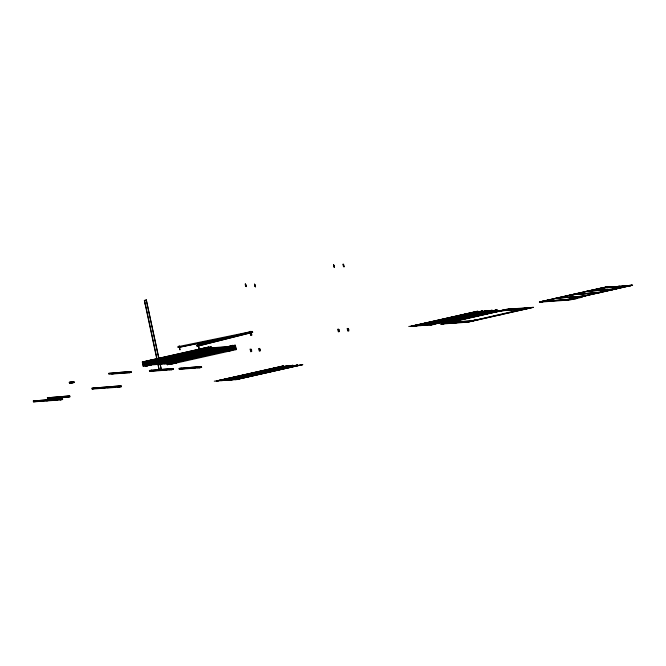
<?xml version="1.0" encoding="UTF-8"?>
<svg xmlns="http://www.w3.org/2000/svg" width="666" height="666" viewBox="0 0 666 666"><rect width="100%" height="100%" fill="white"/><g stroke="black" fill="none" stroke-linecap="round" stroke-linejoin="round"><path stroke-width="1" d="M144.522 301.265L144.697 300.832M522.552 309.215L478.804 319.322M521.886 309.357L516.941 310.681M449.65 322.311L456.851 320.821M178.088 346.661L178.272 347.527L178.088 346.661L250.866 331.668M412.903 325.84L485.414 310.989M540.759 302.056L540.8 302.048A12.579 0.524 -12 0 1 541.516 301.84M148.51 362.812L153.147 361.438L152.964 360.572L144.805 362.787L144.622 361.913L150.707 360.306L150.899 361.18M144.622 361.913L150.707 360.306M113.67 373.601L111.721 374.042M149.459 363.261L147.236 363.919L149.051 363.578L149.234 364.452M146.986 364.185L146.795 363.311L144.988 363.661L145.171 364.527L152.472 362.562M147.927 364.643L153.513 363.186L153.33 362.312M202.372 349.558L202.189 348.684L211.272 346.869L211.455 347.735L210.506 348.018L210.314 347.144L211.272 346.869M145.546 366.275L151.64 364.668L145.546 366.275L145.363 365.401L153.513 363.186M171.67 361.18L179.728 359.557L179.545 358.683L166.55 361.247L166.367 360.373L175.441 358.558L175.633 359.424M166.367 360.373L175.441 358.558M166.55 361.247L167.499 360.964L167.316 360.09M211.455 347.735L198.46 350.299L198.643 351.165L211.638 348.609L211.83 349.483L198.826 352.039L199.009 352.913L211.055 350.632M169.963 362.412L166.916 362.987L166.733 362.113L167.69 361.838M166.916 362.987L169.905 362.321M203.113 353.047L212.196 351.223L203.113 353.047L202.93 352.172M167.108 363.861L168.057 363.578L168.24 364.452L167.291 364.735L167.108 363.861L180.103 361.297L179.92 360.431L171.853 362.054M233.017 345.329L226.923 346.936L233.017 345.329L233.2 346.195M228.821 347.302L231.393 346.536L231.202 345.671M167.291 364.735L176.373 362.912L168.24 364.452M232.526 347.319L225.225 349.284L225.041 348.41L232.342 346.453M229.004 348.168L227.289 348.676L229.104 348.335L229.287 349.209M233.758 348.809L225.599 351.032L225.416 350.158L232.717 348.193M229.379 349.916L231.094 349.409M232.134 350.025L227.847 351.29L233.083 349.941M447.552 322.619L442.84 324.009L450.316 321.994M448.901 322.219L449.725 322.036M497.161 311.33L497.985 311.139M500.407 310.789L501.356 310.506M472.71 320.929L473.659 320.654M476.914 320.105L476.09 320.296M523.759 309.44L531.235 307.426L526.515 308.816M525.166 309.215L524.342 309.399M580.927 297.527L582.017 297.236L580.286 297.577M196.886 345.329L252.472 331.427L252.664 332.301L198.451 345.97L197.069 346.195L196.886 345.329L252.472 331.427M197.069 346.195L252.664 332.301M485.647 310.972L431.443 324.65L487.495 310.597M615.925 288.761L623.801 286.596A10.448 0.441 -12 0 0 623.343 286.563L605.227 287.845A10.448 0.441 -12 0 0 603.987 287.995L591.075 290.518M157.068 360.256L144.364 300.491L146.312 300.05L159.698 361.796M144.364 300.491L146.57 300.033M143.656 365.459L143.839 366.325L143.24 366.367L142.308 362.013L208.133 347.153L208.741 347.111L208.924 347.977M142.308 362.013L208.741 347.111M144.522 362.421L142.491 362.878L169.68 360.955M152.622 360.597L199.209 350.083M145.121 362.379L143.098 362.837L142.915 361.971M150.191 361.238L202.847 349.35M150.782 361.921L198.376 351.182M145.313 363.253L143.282 363.711L143.473 364.585L145.496 364.127M150.374 362.113L203.038 350.224M207.084 349.309L209.116 348.851M147.519 363.669L149.55 363.211M154.612 362.071L203.222 351.099M147.103 364.585L152.164 363.445M158.242 362.071L199.767 352.697M69.281 382.276L73.951 381.635L74.134 382.509L72.178 382.95L69.464 383.141L69.281 382.276L73.951 381.635M108.691 373.376L131.027 371.486L131.219 372.361L129.262 372.802L108.874 374.25L108.691 373.376L131.027 371.486M147.71 364.543L155.811 362.712M157.834 362.254L202.397 352.197M206.443 351.282L208.466 350.824M235.506 346.095L169.072 360.997L168.889 360.123L235.323 345.221L236.247 349.583L169.813 364.485L169.63 363.611L177.73 361.788M168.889 360.123L235.323 345.221M69.464 383.141L74.134 382.509M143.24 366.367L151.34 364.543M153.971 364.044L163.087 361.988M178.272 358.558L204.604 352.614M206.027 352.197L209.665 351.465L209.066 351.515M177.364 360.04L169.264 361.871L169.447 362.745L235.881 347.843L235.273 347.885M179.387 359.582L224.958 349.3M226.989 348.842L234.074 347.236M235.697 346.969L169.863 361.829L142.682 363.753M179.762 361.33L234.449 348.984M149.409 370.487L173.11 368.506L173.302 369.38L171.345 369.821L149.6 371.362L149.409 370.487L173.11 368.506M149.6 371.362L156.726 370.554M157.925 364.294L158.999 369.347L161.205 368.889L160.131 363.819M33.3 400.99L62.438 398.618L62.621 399.492L60.673 399.933L33.483 401.856L33.3 400.99L62.438 398.618M47.369 397.81L69.714 395.92L69.897 396.794L67.949 397.236L47.561 398.684L47.369 397.81L69.714 395.92M179.104 368.415L201.448 366.525L201.631 367.399L199.675 367.84L179.287 369.28L179.104 368.415L201.448 366.525M92 388.195L121.137 385.822L121.329 386.696L119.372 387.137L92.183 389.069L92 388.195L121.137 385.822M33.483 401.856L39.152 401.157M47.561 398.684L55.628 397.81M179.287 369.28L185.323 368.556M92.183 389.069L94.139 388.628L93.956 387.754M40.584 401.357L42.541 400.915M46.778 400.915L48.726 400.474L41.933 400.957M53.571 400.433L56.127 399.95M410.672 326.307L476.914 311.355M410.93 326.282L477.688 311.297M411.971 326.215L416.566 325.175M421.145 324.142L477.947 311.28M415.451 325.965L482.467 310.955M416.483 325.89L453.987 317.466M456.535 316.85L482.725 310.939M420.221 325.624L486.979 310.639M420.995 325.574L485.531 311.005M425 325.291L462.187 316.891M463.744 316.625L491.758 310.298M425.774 325.233L457.659 318.032M459.224 317.765L492.274 310.264M429.77 324.95L434.324 323.926M437.379 323.268L496.27 309.981M430.294 324.916L487.77 312.021M488.253 311.83L497.302 309.906L431.068 324.858M441.133 324.067L506.959 309.207M603.055 287.595L631.976 285.356L630.76 285.631M606.118 286.996L539.352 302.064M540.268 301.998L541.125 301.74M541.957 301.548L542.79 301.365M543.631 301.174L556.543 298.26M557.375 298.068L558.208 297.885M559.04 297.694L571.952 294.78M572.793 294.588L573.626 294.405M574.458 294.214L587.37 291.3M588.203 291.109L589.035 290.925M589.868 290.734L602.788 287.82M603.621 287.629L604.453 287.446M605.286 287.254L606.118 287.071M606.526 287.038L607.026 286.938M540.809 301.956L541.316 301.856M545.429 300.915L545.929 300.816M556.218 298.485L556.726 298.376M560.839 297.436L561.338 297.336M571.636 295.005L572.144 294.896M576.257 293.956L576.756 293.856M587.054 291.525L587.562 291.417M591.674 290.476L592.166 290.376M602.464 288.045L602.971 287.937M607.084 286.996L607.583 286.896M541.724 301.898L543.481 301.573M543.881 301.415L545.146 301.199M545.554 301.04L546.869 300.741M557.142 298.418L558.891 298.093M559.298 297.935L560.556 297.719M560.963 297.56L562.287 297.261L558.116 297.76M572.56 294.938L574.308 294.613M574.708 294.455L575.973 294.239M576.381 294.081L577.697 293.781M587.97 291.458L589.718 291.134M590.126 290.975L591.391 290.759M591.791 290.601L593.115 290.309M603.388 287.978L605.136 287.654M605.544 287.496L606.801 287.279M607.209 287.121L608.524 286.83M448.976 323.21L449.45 323.102M509.881 309.465L510.897 309.232M449.583 323.168L450.058 323.06M510.481 309.424L511.505 309.19M608.807 287.396L607.201 287.754M609.315 287.229L610.747 286.996M611.255 286.83L612.662 286.513M455.769 322.727L456.851 322.577M516.674 308.982L518.298 308.708M616.108 286.746L616.941 286.563M613.994 287.279L615.609 286.913M616.716 286.705L617.548 286.513M618.056 286.355L619.513 286.03M462.57 322.244L463.045 322.136M523.468 308.5L524.492 308.266M463.17 322.202L463.653 322.094M524.075 308.458L525.091 308.225M622.402 286.43L620.795 286.796M622.901 286.263L624.342 286.039M624.85 285.872L626.256 285.556M563.561 300.341L564.793 300.058M565.201 299.9L566.458 299.683M566.866 299.525L568.523 299.217M580.61 296.42L581.876 296.204M582.284 296.045L583.932 295.737M596.028 292.94L597.294 292.724M597.693 292.565L599.408 292.249M611.446 289.469L612.703 289.244M613.111 289.086L614.818 288.778M625.166 286.43L626.456 286.147L601.856 287.887M626.856 285.989L628.121 285.764M628.529 285.606L630.236 285.298M467.107 322.227L532.933 307.367M564.468 300.283L565.484 300.141M569.03 299.242L569.522 299.142A14.893 0.624 -12 0 0 573.901 298.251M579.886 296.803L580.336 296.703M584.448 295.762L584.939 295.662M595.745 293.223L595.304 293.323M599.858 292.282L600.357 292.183M610.664 289.843L611.163 289.743M615.276 288.803L615.767 288.703M626.073 286.372L626.573 286.263M630.685 285.323L631.185 285.223M565.884 300.108L566.716 299.925M567.549 299.733L568.381 299.55M569.222 299.359L582.134 296.445M582.966 296.253L583.799 296.07M584.631 295.879L597.544 292.965M598.376 292.774L599.209 292.59M600.049 292.399L612.961 289.485M613.794 289.302L614.626 289.111M615.459 288.919L628.371 286.005M629.212 285.822L630.044 285.631M630.877 285.439L631.734 285.19L629.362 285.423M565.925 300.183L632.642 285.115M567.748 299.858L568.93 299.583M569.105 299.55L599.5 292.69M599.999 292.615L630.585 285.672M567.64 300.483L582.017 297.236M216.2 381.01L282.7 366.042M216.458 380.994L283.733 365.967L226.665 378.854M217.491 380.919L222.094 379.886M220.97 380.677L287.729 365.684M222.003 380.602L259.507 372.177M262.063 371.561L288.245 365.651M225.749 380.336L292.765 365.334M226.523 380.286L291.059 365.717M291.217 365.676L293.023 365.309M230.519 379.995L267.707 371.603M269.264 371.337L297.536 364.993M231.302 379.945L263.187 372.744M264.743 372.477L297.794 364.976M235.298 379.662L239.843 378.638M242.907 377.98L301.54 364.71M235.814 379.62L293.298 366.733M293.773 366.541L302.83 364.618L236.588 379.57M495.263 312.154L450.974 322.344L469.538 321.087L474.425 320.204M495.329 312.104L495.804 312.029M495.629 312.038L496.103 311.963M478.03 319.497L476.323 319.863M495.987 311.954L499.9 311.147M477.738 319.522L476.015 319.93M496.287 311.888L499.325 311.263M475.707 319.988L476.515 319.78M179.57 347.169L229.104 336.971M231.119 336.555L237.188 335.306M239.211 334.89L251.34 332.392L178.272 347.527M476.215 319.846L474.209 320.296M254.445 373.218L218.165 380.694L291.225 365.551L254.612 373.185M475.907 319.913L472.927 320.546M499.417 311.28L500.174 311.097M499.975 311.172L500.441 311.047M202.189 348.684L210.314 347.144M206.56 349.567L211.638 348.609M153.147 361.438L151.34 361.78L151.149 360.914M206.935 351.315L209.981 350.741M149.642 364.135L151.457 363.794M171.753 361.064L175.816 360.298L174.858 360.581L175.05 361.455M166.733 362.113L169.78 361.538M172.994 362.645L175.166 362.237M500.541 310.656L509.49 308.966L497.777 311.28M447.119 322.744L448.926 322.402M525.141 309.032L526.948 308.691M476.29 320.155L464.577 322.469L473.526 320.779M500.241 311.122L503.471 310.589M500.507 311.072L501.223 310.905M472.91 320.496L470.412 320.895M501.714 310.814L522.452 309.174M478.213 311.796L466.858 313.861A10.448 0.441 -12 0 0 463.994 314.494M283.733 366.508L272.377 368.573A10.448 0.441 -12 0 0 269.522 369.197M570.146 299.292L545.446 301.049M568.473 299.667L540.051 301.815L571.794 294.655L600.174 292.574M563.536 300.283L566.683 300.058M476.731 311.596L477.147 311.538M419.505 325.05L415.875 325.333M429.054 324.375L425.424 324.65M229.803 379.42L226.174 379.703M234.574 379.087L230.944 379.362M239.352 378.746L235.722 379.029M631.709 285.256L632.509 285.198M605.319 287.121L608.474 286.904M603.313 287.579L572.535 294.489L600.232 292.524M603.529 287.512L630.985 285.614M602.655 287.654L630.136 285.756M630.327 285.689L630.81 285.656M627.181 286.089L629.303 285.939M601.148 288.062L601.756 288.02M601.956 288.012L604.303 287.845M625.158 286.43L627.588 286.263M627.73 286.18L628.338 286.139M589.909 290.601L590.509 290.559M590.709 290.551L593.056 290.384M613.944 288.902L616.3 288.669M616.491 288.719L617.091 288.678M588.944 290.801L616.391 288.853M588.111 290.992L614.818 289.094M587.254 291.125L615.401 289.136M586.446 291.367L612.171 289.743M611.388 289.602L613.885 289.419M585.739 291.541L586.346 291.5M586.538 291.492L588.886 291.325M612.32 289.66L612.92 289.618M574.3 294.089L575.099 294.039M575.241 293.956L577.638 293.864M598.534 292.382L600.89 292.149M601.073 292.199L601.997 292.124M573.626 294.222L600.849 292.341M571.153 294.838L596.711 293.157M595.978 293.073L598.401 292.957M570.029 295.046L570.928 294.98M571.12 294.971L573.476 294.805M596.903 293.14L597.727 293.09M582.583 296.029L586.263 295.637M557.284 297.952L584.723 296.004M556.418 298.085L583.891 296.195M555.619 298.326L580.236 296.578L578.97 296.861M580.561 296.553L583.058 296.378M554.911 298.501L555.511 298.46M555.71 298.443L558.058 298.276M578.945 296.803L581.343 296.703M581.493 296.62L582.092 296.578M544.405 300.915L546.811 300.816M543.664 301.04L544.272 300.999M567.698 299.342L570.054 299.176M570.246 299.159L570.845 299.117M573.135 299.001L576.215 298.784M542.698 301.24L545.312 301.057M540.992 301.565L541.666 301.49M541.866 301.432L569.347 299.534M539.493 301.981L542.64 301.756M540.792 302.056L563.303 300.458A12.579 0.524 -12 0 0 564.66 300.2M476.506 311.447L477.797 311.355M481.277 311.105L482.567 311.014M486.055 310.764L487.346 310.672M490.825 310.431L492.116 310.339M495.604 310.09L496.894 309.998M508.949 309.066L440.526 324.109L467.715 322.186L533.541 307.326L530.952 307.509M509.207 309.049L530.694 307.525M505.011 309.648L506.393 309.548M507.242 309.49L528.746 307.967M529.603 307.908L530.985 307.809M479.595 311.688L482.675 311.463M484.773 311.322L487.853 311.097M489.144 311.005L491.333 310.856A14.893 0.624 -12 0 1 491.966 310.872M503.704 310.572L521.62 309.299M445.854 318.564L449.342 318.315M450.632 318.223L454.112 317.973M455.402 317.882L458.891 317.64M460.181 317.549L463.661 317.299M472.86 316.733L473.526 316.658M500.541 314.777L501.215 314.702M443.906 319.006L447.236 318.764M448.676 318.664L452.164 318.415M453.454 318.323L456.934 318.082M458.375 317.973L461.713 317.74M470.138 320.92L451.989 322.186M471.178 320.787L473.468 320.629M420.646 324.991L424.134 324.742M430.194 324.317L433.683 324.067M443.29 323.451L442.274 323.676M413.919 325.774L417.399 325.524M418.698 325.433L422.177 325.183M423.468 325.091L426.956 324.85M428.246 324.758L431.726 324.509M443.081 323.626L444.472 323.526M445.321 323.468L466.824 321.944M467.682 321.886L469.055 321.786M408.741 326.448L433.058 324.717M210.339 347.877L231.477 346.378M207.376 348.393L233.558 346.536L233.741 347.411L230.719 347.627M210.523 348.751L213.545 348.534M216.567 348.326L222.602 347.893M207.559 349.267L225.682 347.977M210.706 349.625L219.772 348.984M223.793 348.701L225.807 348.551M207.75 350.133L225.874 348.851M231.91 348.426L233.924 348.285L234.107 349.15L229.079 349.508M214.918 350.208L217.94 350M206.926 351.082L225.05 349.8M236.247 349.583L235.647 349.625L235.456 348.759L236.064 348.709L170.238 363.569L143.048 365.501M146.462 362.296L166.6 360.872M148.66 363.028L155.711 362.529M157.725 362.387L164.768 361.888M144.822 364.185L172.003 362.262L172.186 363.128M142.865 364.627L170.055 362.695M147.019 364.918L152.056 364.56M155.07 364.344L162.121 363.844M164.136 363.703L167.158 363.486M169.813 364.485L170.421 364.444L169.497 360.081M161.205 368.889L159.873 363.844M158.999 369.347L158.175 364.26M112.812 373.668L119.863 373.168M121.928 373.018L131.219 372.361M159.832 370.329L167.083 369.821M169.156 369.672L173.302 369.38M188.378 368.34L195.513 367.832M197.552 367.69L201.631 367.399M282.026 366.158L283.316 366.067M286.805 365.817L288.095 365.726M291.575 365.476L292.865 365.384M296.353 365.143L297.644 365.051M301.124 364.801L302.414 364.71M285.123 366.4L288.195 366.175M290.293 366.025L293.381 365.809M294.672 365.717L296.853 365.567A14.893 0.624 -12 0 1 297.494 365.584M296.853 365.984L296.545 366.034A12.562 0.524 -12 0 1 295.962 366.217M251.382 373.276L254.862 373.027M256.152 372.935L259.64 372.685M260.93 372.594L264.41 372.352M265.701 372.261L269.189 372.011M249.425 373.709L252.755 373.476M254.204 373.376L257.684 373.127M258.974 373.035L262.462 372.793M263.894 372.685L267.233 372.452M98.168 388.336L105.211 387.837M107.226 387.695L115.285 387.129M117.299 386.979L121.329 386.696M221.395 380.045L224.883 379.795M219.447 380.477L222.927 380.236M224.217 380.144L227.705 379.895M228.996 379.803L232.476 379.562M233.766 379.47L237.254 379.22M214.269 381.16L238.578 379.429M57.667 397.66L64.802 397.161M66.841 397.011L69.897 396.794M51.399 400.283L57.984 399.816M59.84 399.692L62.621 399.492M245.313 283.932L246.045 284.765L246.179 286.63L245.446 285.797L245.313 283.932L246.179 286.63M343.14 264.144L343.881 265.026L343.989 266.866L343.256 265.984L343.14 264.144L343.989 266.866M333.591 264.818L334.332 265.701L334.44 267.541L333.708 266.658L333.591 264.818L334.44 267.541M254.545 284.141L255.278 285.023L255.394 286.863L254.662 285.98L254.545 284.141L255.394 286.863M145.038 303.696L145.696 305.519M250.008 349.134L250.874 351.831M347.128 328.513L347.977 331.243M337.579 329.195L338.428 331.918M258.533 348.509L259.382 351.24M251.04 331.318L251.848 335.115M251.099 331.651L251.282 332.525M250.857 331.352L251.665 335.156M250.008 331.385L250.816 335.189M249.825 331.427L250.632 335.231M234.715 345.271L234.907 346.137M231.135 346.803L231.318 347.677M231.51 348.551L231.693 349.425L229.887 349.767L229.695 348.892M228.729 346.595L228.913 347.461M229.47 350.075L229.653 350.949M226.848 348.068L227.039 348.942M227.223 349.817L227.406 350.691M210.689 348.892L210.872 349.767M208.133 347.153L208.325 348.027M208.508 348.892L208.691 349.767M202.556 350.424L202.747 351.298M198.343 344.605L199.151 348.41M198.16 344.647L198.968 348.451M199.492 366.966L199.675 367.84M179.254 345.962L180.061 349.767M179.071 346.004L179.878 349.8M181.052 367.973L181.244 368.847M178.596 358.966L178.779 359.84M178.963 360.714L179.154 361.58M174.492 358.832L174.675 359.707M175.233 362.321L175.416 363.195M171.637 360.514L171.82 361.388M171.42 360.223L171.603 361.097M171.162 368.947L171.345 369.821M146.312 300.05L159.44 361.813M144.622 300.474L157.75 362.237M151.082 362.054L151.265 362.92M151.365 370.046L151.548 370.92M148.901 360.647L149.092 361.521M148.676 361.829L148.859 362.704M146.428 361.571L146.612 362.446M147.169 365.06L147.352 365.934M144.447 362.437L144.63 363.311M129.079 371.928L129.262 372.802M119.189 386.263L119.372 387.137M71.995 382.076L72.178 382.95M71.229 381.834L71.412 382.7M67.757 396.362L67.949 397.236M60.489 399.059L60.673 399.933M49.326 397.369L49.509 398.243M35.256 400.549L35.44 401.415M243.157 378.138A12.579 0.524 -12 0 1 241.875 378.38M228.605 378.455A10.431 0.433 -12 0 1 231.035 377.888M223.493 379.886A12.537 0.524 -12 0 1 226.457 378.979M437.637 323.426A12.579 0.524 -12 0 1 436.347 323.668M423.077 323.743A10.431 0.433 -12 0 1 425.516 323.176M417.973 325.175A12.537 0.524 -12 0 1 420.937 324.275M491.042 311.322A12.562 0.524 -12 0 1 490.434 311.505M545.004 300.949A14.893 0.624 -12 0 1 548.992 300.016M479.978 319.239A11.738 0.491 -12 0 1 465.609 321.953L447.494 323.243A11.738 0.491 -12 0 1 455.069 321.004L493.548 312.321A11.738 0.491 -12 0 1 507.917 309.598L526.032 308.316A11.738 0.491 -12 0 1 518.464 310.556M207.542 348.476L206.585 348.759L206.768 349.633L207.725 349.35L207.542 348.476M207.909 350.224L206.959 350.507L207.143 351.373L208.092 351.09L207.909 350.224M291.167 365.684L236.963 379.362L292.549 365.459L291.167 365.684M251.573 349.775L250.841 348.942L250.974 350.807L251.706 351.64L251.573 349.775M348.701 329.212L347.96 328.33L348.077 330.17L348.817 331.052L348.701 329.212M339.152 329.886L338.411 329.004L338.528 330.844L339.26 331.726L339.152 329.886M260.098 349.209L259.365 348.326L259.482 350.166L260.215 351.049L260.098 349.209"/></g></svg>
